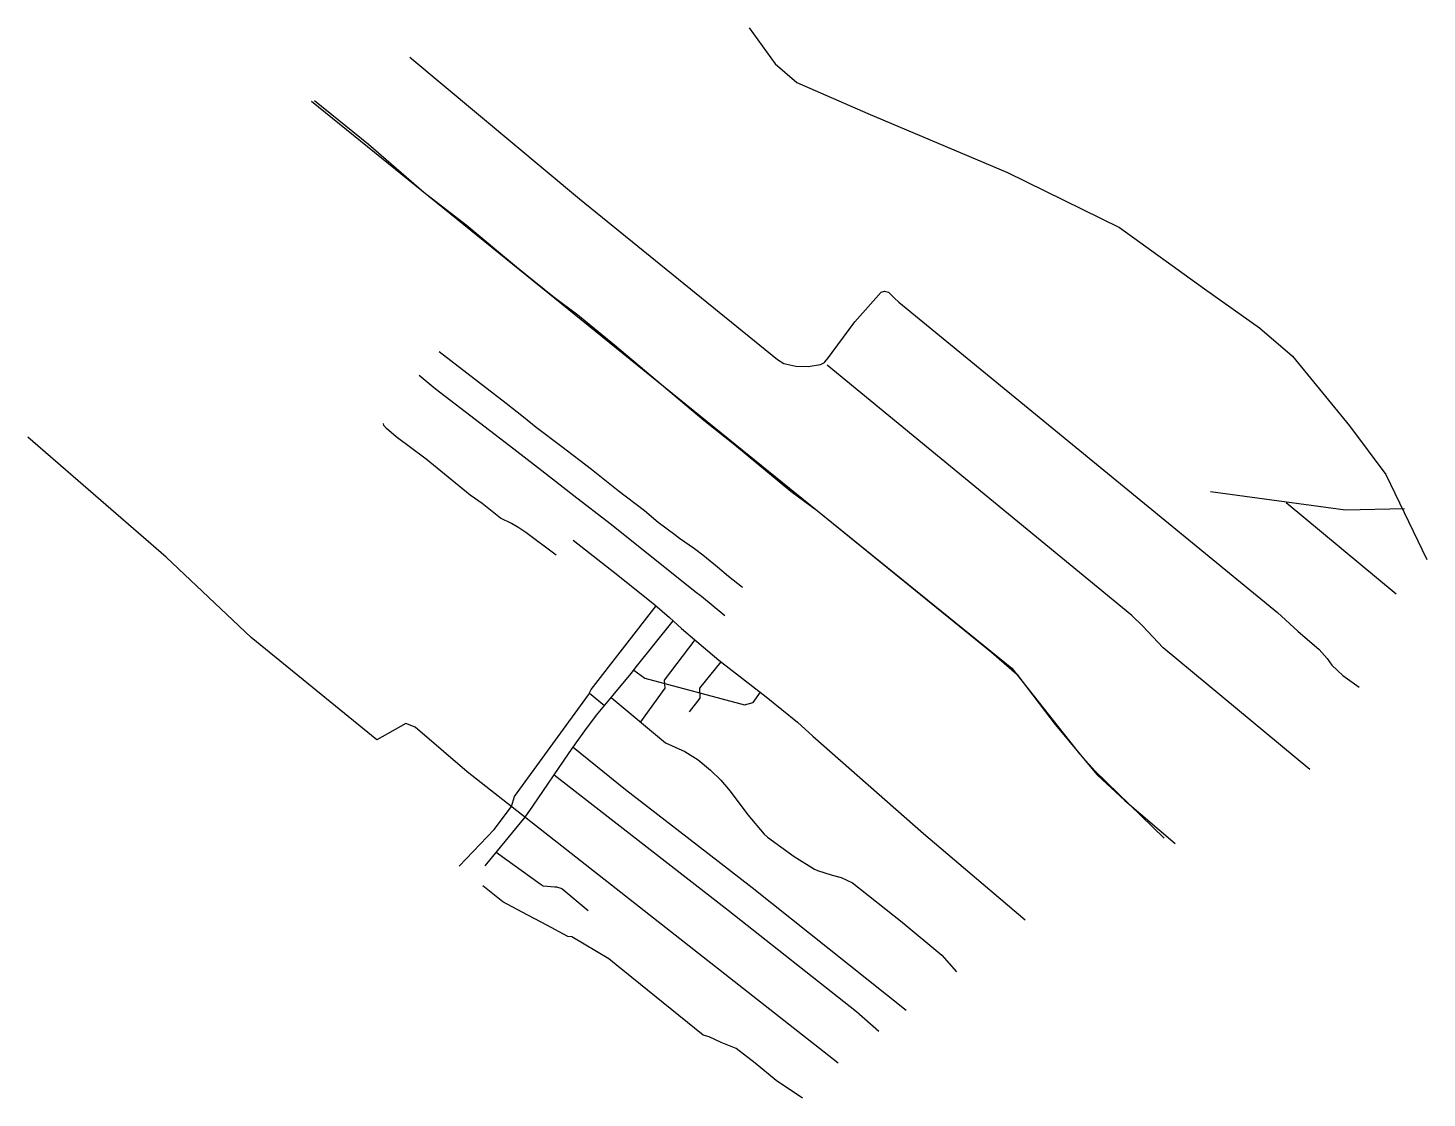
# Model space of a CAD drawing. Header units: millimetres. Extents: x 338429 to 339609, y 7371793 to 7372696.
import ezdxf

# ---------------------------------------------------------------- set-up
doc = ezdxf.new("R2010")
doc.units = ezdxf.units.MM
for name, color, linetype in [('ESTRADA ARTHUR MARSON - 30_12_20 - etapa 01 - DJI_0007', 7, 'Continuous'), ('ESTRADA LUIZ MARSON - 30_12_20 - etapa 01 - DJI_0025', 7, 'Continuous'), ('MCT RUA PROF. BENEDITO CARLOS DOS SANTOS', 7, 'Continuous'), ('PASSAGEM DE ACÁCIA - 30_12_20 - etapa 01 - DJI_0013', 7, 'Continuous'), ('PASSAGEM SÃO RAFAEL - 30_12_20 - etapa 01 - DJI_0014', 7, 'Continuous'), ('RUA AGUAS DE PRATA - 30_12_20 - etapa 01 - DJI_0012', 7, 'Continuous'), ('RUA ALAMEDA DAS PAINEIRAS - 30_12_20 - etapa 01 - DJI_0004 - DJI_0001', 7, 'Continuous'), ('RUA ANTONIO BATTISTINI - 30_12_20 - etapa 01 - DJI_0026', 7, 'Continuous'), ('RUA ASSUMPTA SABATINI ROSSI - 30_12_20 - etapa 01 - DJI_0024', 7, 'Continuous'), ('RUA DA CONQUISTA - 30_12_20 - etapa 01 - DJI_0002 - DJI_0003', 7, 'Continuous'), ('RUA DA ÁRVORE - 30_12_20 - etapa 01 - DJI_0006', 7, 'Continuous'), ('RUA DAS FLORES - 30_12_20 - etapa 01 - DJI_0001', 7, 'Continuous'), ('RUA IPÓLITO MINUCCI - 30_12_20 - etapa 01 - DJI_0017', 7, 'Continuous'), ('RUA JOSÉ JOÃO SANTANA - 30_12_20 - etapa 01 - DJI_0023', 7, 'Continuous'), ('RUA LUIGI BATISTINI - 30_12_20 - etapa 01 - DJI_0027', 7, 'Continuous'), ('RUA LUIZA DE O. SANTANA - 30_12_20 - etapa 01 - DJI_0021', 7, 'Continuous'), ('RUA PEDRO ZAMPIERRI - 30_12_20 - etapa 01 - DJI_0015', 7, 'Continuous'), ('RUA SANTE BATTISTINI - 30_12_20 - etapa 01 - DJI_0005', 7, 'Continuous'), ('RUA ÁGUAS DE SANTA BÁRBARA - 30_12_20 - etapa 01 - DJI_0010', 7, 'Continuous'), ('RUA ÁGUAS DE SANTA CLARA - 30_12_20 - etapa 01 - DJI_0011', 7, 'Continuous')]:
    doc.layers.add(name, color=color, linetype=linetype)

msp = doc.modelspace()

# ---------------------------------------------------------------- linework, layer by layer
at = {"layer": 'ESTRADA ARTHUR MARSON - 30_12_20 - etapa 01 - DJI_0007', "color": 11, "true_color": 0xf27172}
msp.add_lwpolyline([(338888.7, 7372088.8), (338932.9, 7372053.2), (338984.8, 7372013), (339039.9, 7371970.3), (339169.6, 7371866.8)], dxfattribs=at)
at = {"layer": 'ESTRADA LUIZ MARSON - 30_12_20 - etapa 01 - DJI_0025', "color": 11, "true_color": 0xf27172}
for points in [[(338750.8, 7372671), (338894.2, 7372551.5), (339061.1, 7372416), (339066.6, 7372412.6), (339076.7, 7372410.2), (339087.1, 7372410.1), (339097.4, 7372411.8), (339100.7, 7372413.4), (339102.3, 7372415.3)], [(339510.4, 7372069.9), (339386.6, 7372172.7), (339369.2, 7372191.1), (339360.2, 7372199.8), (339103.1, 7372411.1)]]:
    msp.add_lwpolyline(points, dxfattribs=at)
at = {"layer": 'MCT RUA PROF. BENEDITO CARLOS DOS SANTOS', "color": 11, "true_color": 0xf27172}
msp.add_lwpolyline([(338823.8, 7372000.2), (338860.8, 7371973.4), (338863.4, 7371971.8), (338873.2, 7371971.1), (338874.8, 7371971), (338879.3, 7371969.6), (338901.5, 7371951.1)], dxfattribs=at)
at = {"layer": 'PASSAGEM DE ACÁCIA - 30_12_20 - etapa 01 - DJI_0013', "color": 11, "true_color": 0xf27172}
msp.add_lwpolyline([(339013.3, 7372160.8), (338995.4, 7372138.5), (338995.7, 7372130.3), (338986.7, 7372118.6)], dxfattribs=at)
at = {"layer": 'PASSAGEM SÃO RAFAEL - 30_12_20 - etapa 01 - DJI_0014', "color": 11, "true_color": 0xf27172}
msp.add_lwpolyline([(338991.5, 7372179.3), (338965.5, 7372145.4), (338966.2, 7372138.5), (338945.5, 7372110.1)], dxfattribs=at)
at = {"layer": 'RUA AGUAS DE PRATA - 30_12_20 - etapa 01 - DJI_0012', "color": 11, "true_color": 0xf27172}
msp.add_lwpolyline([(338874.4, 7372250.8), (338848.7, 7372270), (338842.9, 7372273.8), (338836.6, 7372277.5), (338827.4, 7372281.9), (338811.8, 7372294.3), (338801.9, 7372301.3), (338764.6, 7372331.9), (338739.5, 7372350.7), (338731.1, 7372357.8), (338729, 7372360.1), (338728.8, 7372362)], dxfattribs=at)
at = {"layer": 'RUA ALAMEDA DAS PAINEIRAS - 30_12_20 - etapa 01 - DJI_0004 - DJI_0001', "color": 11, "true_color": 0xf27172}
for points in [[(338792.5, 7371988.3), (338822.1, 7372019.3), (338836.6, 7372038.8), (338839.1, 7372047.2), (338901.8, 7372133.1), (338903.9, 7372137.4), (338958.7, 7372208)], [(338848.2, 7372029.7), (338854.7, 7372039.1), (338885.3, 7372084), (338892.1, 7372093.6), (338898.5, 7372102.5), (338908.5, 7372115.7), (338922.5, 7372132.6), (338937.6, 7372150.9), (338942.2, 7372156.8), (338973.2, 7372195.3)], [(338814.4, 7371988.8), (338848.2, 7372029.7)]]:
    msp.add_lwpolyline(points, dxfattribs=at)
at = {"layer": 'RUA ANTONIO BATTISTINI - 30_12_20 - etapa 01 - DJI_0026', "color": 11, "true_color": 0xf27172}
msp.add_lwpolyline([(339102.4, 7372415.3), (339126.5, 7372447.6), (339148.5, 7372472.6), (339151.3, 7372473.5), (339154.7, 7372472.6), (339160, 7372467.6), (339163.5, 7372464.3), (339483, 7372202.5), (339500.3, 7372186.6), (339518.3, 7372171.3), (339525, 7372163.5), (339529, 7372157.9), (339538.2, 7372149.4), (339552, 7372139.5)], dxfattribs=at)
at = {"layer": 'RUA ASSUMPTA SABATINI ROSSI - 30_12_20 - etapa 01 - DJI_0024', "color": 11, "true_color": 0xf27172}
msp.add_lwpolyline([(339037.1, 7372695.6), (339059.3, 7372665.3), (339077.4, 7372649.6), (339137.4, 7372623.4), (339255.2, 7372573.8), (339349.6, 7372527.2), (339421.4, 7372475.4), (339468, 7372442.7), (339495.7, 7372418.8), (339543.7, 7372359.8), (339574.5, 7372318.9), (339609.2, 7372247.2)], dxfattribs=at)
at = {"layer": 'RUA DA CONQUISTA - 30_12_20 - etapa 01 - DJI_0002 - DJI_0003', "color": 11, "true_color": 0xf27172}
msp.add_lwpolyline([(339082.1, 7371792.8), (339060, 7371807.5), (339042.2, 7371822.2), (339026.4, 7371834.6), (339013.7, 7371839.6), (339003.5, 7371844.3), (338998.4, 7371845.8), (338925.1, 7371905.1), (338918.8, 7371910.2), (338887.5, 7371928.7), (338884.3, 7371929.1), (338866.5, 7371938.7), (338845.7, 7371949.5), (338829.5, 7371958.4), (338812.5, 7371971.8)], dxfattribs=at)
at = {"layer": 'RUA DA ÁRVORE - 30_12_20 - etapa 01 - DJI_0006', "color": 11, "true_color": 0xf27172}
for points in [[(338902.5, 7372134.5), (338915.3, 7372123.9)], [(338920.9, 7372130.7), (338966.7, 7372092.6), (338982.9, 7372085.2), (338994.2, 7372078), (339004.5, 7372069.3), (339013.2, 7372060.9), (339021.2, 7372051.6), (339036, 7372031.6), (339049.9, 7372015.5), (339052.8, 7372012.8), (339075.3, 7371996.7), (339092.5, 7371986), (339094.9, 7371984.7), (339107.4, 7371980.8), (339114.8, 7371978.8), (339124.5, 7371974.3), (339166.4, 7371941.1), (339199.8, 7371913.3), (339212.3, 7371899.4)]]:
    msp.add_lwpolyline(points, dxfattribs=at)
at = {"layer": 'RUA DAS FLORES - 30_12_20 - etapa 01 - DJI_0001', "color": 11, "true_color": 0xf27172}
msp.add_lwpolyline([(339112.3, 7371822.3), (338853.1, 7372025.9), (338799.4, 7372068), (338755.4, 7372105.7), (338747.6, 7372108.7), (338723.1, 7372095), (338617.1, 7372181.3), (338545.3, 7372249.1), (338428.7, 7372350.3)], dxfattribs=at)
at = {"layer": 'RUA IPÓLITO MINUCCI - 30_12_20 - etapa 01 - DJI_0017', "color": 11, "true_color": 0xf27172}
msp.add_lwpolyline([(338872.8, 7372065.6), (339019.6, 7371951.4), (339127.7, 7371865.8), (339146.6, 7371849.3)], dxfattribs=at)
at = {"layer": 'RUA JOSÉ JOÃO SANTANA - 30_12_20 - etapa 01 - DJI_0023', "color": 11, "true_color": 0xf27172}
msp.add_lwpolyline([(339490.3, 7372295.3), (339583.1, 7372218.2)], dxfattribs=at)
at = {"layer": 'RUA LUIGI BATISTINI - 30_12_20 - etapa 01 - DJI_0027', "color": 11, "true_color": 0xf27172}
for points in [[(338667.8, 7372633.8), (339259, 7372155.6), (339316.1, 7372083.1), (339329.2, 7372068.6), (339387.5, 7372012)], [(338670.4, 7372634.3), (338716, 7372597.5), (338762.8, 7372557.2), (338798.4, 7372529.4), (338840.8, 7372494), (338871.6, 7372469.4), (338892.6, 7372453.7), (338924, 7372428.1), (338998.9, 7372364.8), (339025, 7372344.2), (339072.5, 7372304.9), (339095, 7372288.1), (339241.8, 7372169.1), (339263.1, 7372150.4), (339295.4, 7372107.9), (339330.9, 7372065.6), (339354.3, 7372043.9), (339396.6, 7372007.5)]]:
    msp.add_lwpolyline(points, dxfattribs=at)
at = {"layer": 'RUA LUIZA DE O. SANTANA - 30_12_20 - etapa 01 - DJI_0021', "color": 11, "true_color": 0xf27172}
msp.add_lwpolyline([(339426.6, 7372304.4), (339540.5, 7372289.1), (339590.1, 7372290.2)], dxfattribs=at)
at = {"layer": 'RUA PEDRO ZAMPIERRI - 30_12_20 - etapa 01 - DJI_0015', "color": 11, "true_color": 0xf27172}
msp.add_lwpolyline([(338939.8, 7372153.7), (338949.3, 7372147), (339033.3, 7372124.6), (339040.6, 7372126.4), (339046.7, 7372135.2)], dxfattribs=at)
at = {"layer": 'RUA SANTE BATTISTINI - 30_12_20 - etapa 01 - DJI_0005', "color": 11, "true_color": 0xf27172}
msp.add_lwpolyline([(338888.7, 7372263.6), (338926.3, 7372233.8), (338957.5, 7372209), (338970, 7372198.2), (338980.2, 7372189), (339011.6, 7372162.1), (339051.6, 7372131.4), (339077.9, 7372110), (339090.9, 7372098.2), (339184.3, 7372016.1), (339270.2, 7371943.1)], dxfattribs=at)
at = {"layer": 'RUA ÁGUAS DE SANTA BÁRBARA - 30_12_20 - etapa 01 - DJI_0010', "color": 11, "true_color": 0xf27172}
msp.add_lwpolyline([(339031.7, 7372223.6), (339019.7, 7372232.8), (339010.5, 7372240.7), (338998.1, 7372250.8), (338991.1, 7372256.1), (338978.4, 7372265), (338974.6, 7372268), (338960.5, 7372278.4), (338949, 7372288.3), (338926.8, 7372305.2), (338904.3, 7372323), (338879.3, 7372342.1), (338857.6, 7372358.5), (338846.8, 7372367.2), (338832.1, 7372378.8), (338775.7, 7372422.5)], dxfattribs=at)
at = {"layer": 'RUA ÁGUAS DE SANTA CLARA - 30_12_20 - etapa 01 - DJI_0011', "color": 11, "true_color": 0xf27172}
msp.add_lwpolyline([(339016.6, 7372199.6), (338996.9, 7372216), (338991.7, 7372220), (338943.6, 7372258.3), (338920, 7372277.3), (338889.3, 7372300.9), (338862.4, 7372322.1), (338834.9, 7372343.1), (338772.4, 7372391.2), (338758.8, 7372402.5)], dxfattribs=at)

doc.saveas('drawing.dxf')
